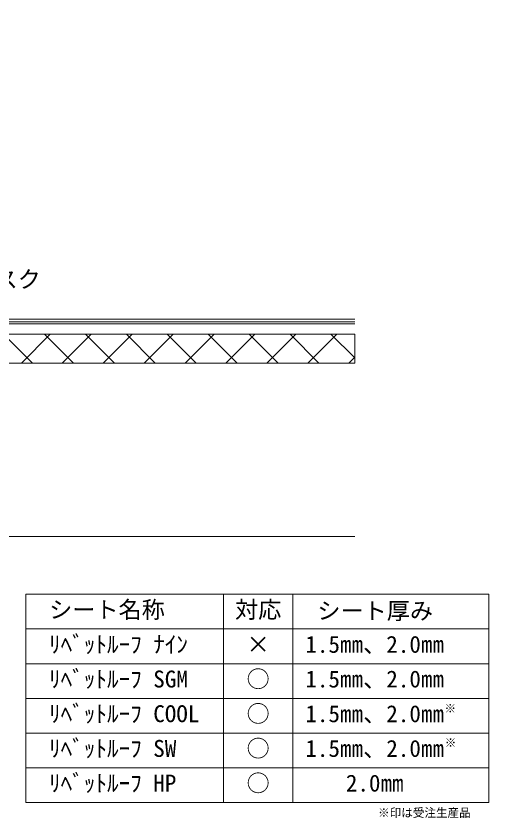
# Model space of a CAD drawing. Units: millimetres, scale not verified. Extents: x -704 to 717, y -504 to 387.
# Drawn here: x 309 to 717, y -504 to 189 of the extents above; entities that cross this region are included whole.
import ezdxf
from ezdxf.enums import TextEntityAlignment as Align

# ---------------------------------------------------------------- set-up
doc = ezdxf.new("R2010")
doc.units = ezdxf.units.MM
doc.header["$LTSCALE"] = 5
for name, color, linetype, lineweight in [('0-0', 7, 'Continuous', 9), ('1-0', 7, 'Continuous', 9), ('4-0', 7, 'Continuous', 9), ('4-1_ＡＹパネルＶ', 7, 'Continuous', 9), ('A-0', 7, 'Continuous', 9), ('E-0', 7, 'Continuous', 9)]:
    doc.layers.add(name, color=color, linetype=linetype, lineweight=lineweight)
doc.styles.add('ＭＳ ゴシック', font='')
doc.styles.get('ＭＳ ゴシック').set_extended_font_data('MS Gothic')

msp = doc.modelspace()

# ---------------------------------------------------------------- linework, layer by layer
at = {"layer": '0-0'}
msp.add_line((-397.481, -260.877), (601.399, -260.877), dxfattribs=at)
msp.add_lwpolyline([(-447.481, 189.123), (-447.481, -110.877), (601.399, -110.877)], dxfattribs=at)
at = {"layer": '1-0'}
for p, q in [((199.371, -75.377), (601.399, -75.377)), ((198.969, -76.877), (601.399, -76.877))]:
    msp.add_line(p, q, dxfattribs=at)
at = {"layer": '4-0'}
for p, q in [((155.419, -85.877), (601.399, -85.877)), ((298.009, -85.877), (323.009, -110.877)), ((313.387, -110.877), (338.387, -85.877)), ((333.364, -85.877), (358.364, -110.877)), ((348.743, -110.877), (373.743, -85.877)), ((368.72, -85.877), (393.72, -110.877)), ((384.098, -110.877), (409.098, -85.877)), ((404.075, -85.877), (429.075, -110.877)), ((419.453, -110.877), (444.453, -85.877)), ((439.43, -85.877), (464.43, -110.877)), ((454.809, -110.877), (479.809, -85.877)), ((474.786, -85.877), (499.786, -110.877)), ((490.164, -110.877), (515.164, -85.877)), ((510.141, -85.877), (535.141, -110.877)), ((525.519, -110.877), (550.519, -85.877)), ((545.496, -85.877), (570.496, -110.877)), ((560.875, -110.877), (585.875, -85.877)), ((580.852, -85.877), (601.399, -106.425)), ((596.23, -110.877), (601.399, -105.708))]:
    msp.add_line(p, q, dxfattribs=at)
msp.add_lwpolyline([(-447.481, -97.913), (-447.481, -110.877), (601.399, -110.877), (601.399, -85.877)], dxfattribs=at)
at = {"layer": '4-1_ＡＹパネルＶ'}
for p, q in [((155.969, -76.877), (601.399, -76.877)), ((155.419, -85.877), (601.399, -85.877))]:
    msp.add_line(p, q, dxfattribs=at)
at = {"layer": 'A-0'}
for points in [[(111.925, -68.877), (193.113, -68.877), (200.041, -72.877), (601.399, -72.877)], [(112.594, -71.377), (192.443, -71.377), (199.371, -75.377), (601.399, -75.377)]]:
    msp.add_lwpolyline(points, dxfattribs=at)
at = {"layer": 'E-0'}
for p, q in [((317.357, -310.793), (317.357, -490.793)), ((317.357, -310.793), (717.357, -310.793)), ((487.961, -310.793), (487.961, -490.793)), ((547.961, -490.793), (547.961, -310.793)), ((717.357, -310.793), (717.357, -490.793)), ((317.357, -340.793), (717.357, -340.793)), ((317.357, -370.793), (717.357, -370.793)), ((317.357, -400.793), (717.357, -400.793)), ((317.357, -430.793), (717.357, -430.793)), ((317.357, -460.793), (717.357, -460.793)), ((317.357, -490.793), (717.357, -490.793))]:
    msp.add_line(p, q, dxfattribs=at)

# ---------------------------------------------------------------- texts
at = {"layer": 'E-0', "style": 'ＭＳ ゴシック'}
for s, height, p in [('ＩＨディスク', 14.66, (210.228, -50.185)), ('シート名称', 14.66, (337.357, -335.793)), ('対応', 14.66, (497.961, -335.793)), ('シート厚み', 14.66, (569.087, -336.73)), ('ﾘﾍﾞｯﾄﾙｰﾌ ﾅｲﾝ', 14.66, (337.357, -365.793)), ('×', 14.66, (507.961, -365.793)), ('1.5㎜、2.0㎜', 14.66, (558.732, -365.793)), ('ﾘﾍﾞｯﾄﾙｰﾌ SGM', 14.66, (337.357, -395.793)), ('○', 14.66, (507.961, -395.793)), ('1.5㎜、2.0㎜', 14.66, (558.732, -395.793)), ('ﾘﾍﾞｯﾄﾙｰﾌ COOL', 14.66, (337.357, -425.793)), ('○', 14.66, (507.961, -425.793)), ('1.5㎜、2.0㎜', 14.66, (558.732, -425.793)), ('※', 7.331, (678.935, -415.409)), ('ﾘﾍﾞｯﾄﾙｰﾌ SW', 14.66, (337.357, -455.793)), ('○', 14.66, (507.961, -455.793)), ('※', 7.331, (679.18, -445.049)), ('1.5㎜、2.0㎜', 14.66, (558.732, -455.793)), ('ﾘﾍﾞｯﾄﾙｰﾌ HP', 14.66, (337.357, -485.793)), ('○', 14.66, (507.961, -485.793)), ('2.0㎜', 14.66, (593.732, -485.793)), ('※印は受注生産品', 7.331, (621.561, -505.59))]:
    msp.add_text(s, height=height, dxfattribs=at).set_placement(p, align=Align.BOTTOM_LEFT)

doc.saveas('drawing.dxf')
